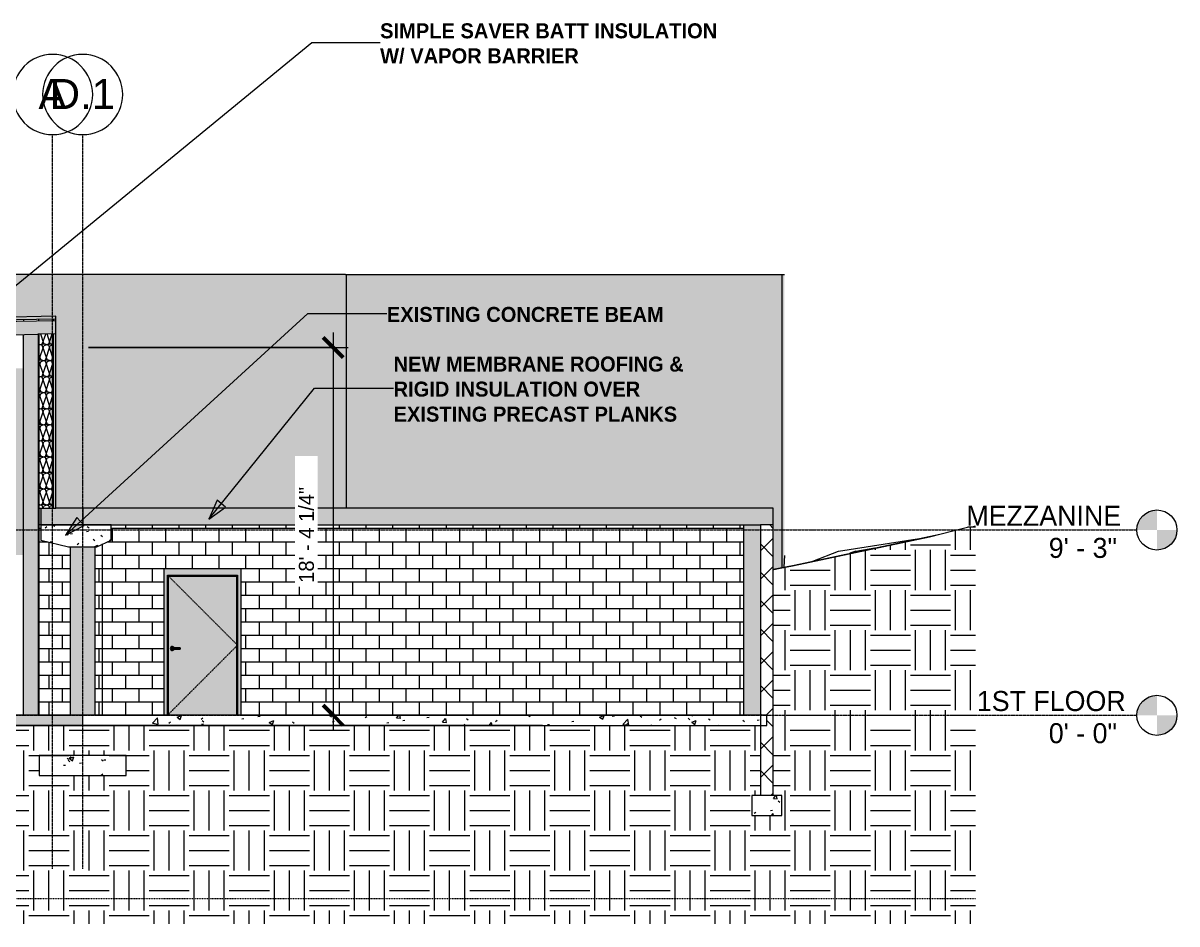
# Model space of a CAD drawing. Header units: inches. Extents: x -12067 to -7981, y -201 to 456.
# Drawn here: x -10836 to -10145, y -125 to 415 of the extents above; entities that cross this region are included whole.
import ezdxf

# ---------------------------------------------------------------- set-up
doc = ezdxf.new("R2010")
doc.units = ezdxf.units.IN
doc.header["$MEASUREMENT"] = 0
for name, pattern in [('Aligning Line 1_8_', [0.25, 0.125, -0.125]), ('Dash 1_16_', [0.125, 0.0625, -0.0625]), ('Grid Line 1_2_', [0.875, 0.5, -0.125, 0.125, -0.125])]:
    doc.linetypes.add(name, pattern=pattern)
for name, color, linetype, lineweight in [('A-ANNO-DIMS', 211, 'Continuous', 9), ('A-ANNO-DIMS-96', 211, 'Continuous', 9), ('A-DOOR', 31, 'Continuous', 13), ('A-DOOR-FRAM', 31, 'Continuous', 13), ('A-FLOR-LEVL', 51, 'Continuous', 9), ('A-ROOF', 132, 'Continuous', 13), ('A-ROOF-PATT', 132, 'Continuous', 9), ('A-WALL', 113, 'Continuous', 13), ('A-WALL-PATT', 111, 'Continuous', 13), ('C-BLDG-PADS', 91, 'Continuous', 13), ('C-TOPO', 7, 'Continuous', 9), ('G-ANNO-SYMB', 111, 'Aligning Line 1_8_', 9), ('G-ANNO-TEXT', 231, 'Continuous', 9), ('S-BEAM', 12, 'Continuous', 13), ('S-COLS', 52, 'Continuous', 9), ('S-FNDN', 32, 'Continuous', 13), ('S-GRID', 1, 'Continuous', 9), ('S-GRID-IDEN', 1, 'Continuous', 9)]:
    doc.layers.add(name, color=color, linetype=linetype, lineweight=lineweight)
doc.styles.add('Arial', font='arial.ttf', dxfattribs={"height": 18})
doc.styles.add('Century Gothic', font='', dxfattribs={"height": 12})
doc.styles.add('Century Gothic_1', font='', dxfattribs={"height": 9})
doc.styles.add('Century Gothic_B', font='', dxfattribs={"height": 9})
doc.styles.get('Century Gothic').set_extended_font_data('Century Gothic')
doc.styles.get('Century Gothic_1').set_extended_font_data('Century Gothic')
doc.styles.get('Century Gothic_B').set_extended_font_data('Century Gothic', bold=True)
doc.dimstyles.new('OD__1_16__Tol__', dxfattribs={"dimscale": 12, "dimtxt": 9.397514, "dimasz": 1, "dimexe": 0.75, "dimexo": 0.5, "dimgap": 0.75, "dimtad": 1, "dimdec": 4, "dimrnd": 0.0625, "dimzin": 3, "dimdsep": 46, "dimlunit": 4, "dimtxsty": 'Century Gothic_1', "dimblk1": 'OBLIQUE', "dimblk2": 'OBLIQUE', "dimsah": 1, "dimcen": 0.09, "dimdle": 0.75, "dimazin": 0, "dimtfac": 1, "dimtdec": 4, "dimtix": 1, "dimtmove": 0, "dimatfit": 3, "dimfxl": 1, "dimtvp": 1, "dimtfill": 1, "dimfrac": 2, "dimtolj": 1, "dimtzin": 0, "dimarcsym": 2})
pattern_1 = [(50, (-11096.608, 126), (27.5427, -2.4099), [2.88, -31.68]), (355, (-11096.608, 126), (-5.3278, 28.8843), [2.304, -25.344]), (100.451, (-11094.313, 125.8), (22.2153, 26.4739), [2.448, -26.924]), (46.184, (-11096.608, 133.68), (40.9819, -6.3564), [4.32, -47.52]), (96.636, (-11093.193, 133.15), (35.8907, 37.4062), [3.671, -40.386]), (351.184, (-11096.61, 133.68), (35.891, 37.4062), [3.456, -38.016]), (21, (-11092.768, 131.76), (22.92104, -15.4607), [2.88, -31.68]), (326, (-11092.768, 131.76), (9.3435, 27.8457), [2.304, -25.344]), (71.451, (-11090.858, 130.472), (32.2648, 12.3844), [2.448, -26.924]), (37.5, (-11096.608, 126), (0.46686, 12.78271), [1.267, -23.77, 1.267, -24.461, -25.44]), (37.5, (-11096.608, 126), (0.46686, 12.78271), [-50.765, 1.267, -24.173]), (7.5, (-11096.608, 126), (10.1016, 15.1451), [1.267, -13.402, 1.267, -23.194, -9.696]), (7.5, (-11096.608, 126), (10.1016, 15.1451), [-39.13, 1.267, -8.429]), (327.5, (-11105.171, 126), (20.49916, -0.86578), [1.267, -8.333, 1.267, -28.685, -39.744]), (327.5, (-11105.171, 126), (20.49916, -0.86578), [-39.552, 1.267, -38.477]), (317.5, (-11109.011, 126), (22.3948, 3.8443), [1.267, -11.213, 1.267, -18.624, -28.224]), (317.5, (-11109.011, 126), (22.3948, 3.8443), [-32.371, 1.267, -26.957])]
pattern_2 = [(161.57, (-11096.128, 126.48), (-3.8399538, -1.54e-05), [0, -27.322, 3.034, 0]), (18.43, (-11097.088, 126.48), (-3.8399538, 1.54e-05), [0, -27.322, 3.034, 0]), (108.43, (-11096.128, 126.48), (1.919622, -9.6005246), [9.106, -21.25]), (71.57, (-11097.088, 126.48), (1.919622, 9.6005246), [9.106, -21.25])]
pattern_3 = [(0, (-11096.608, 126), (24, 24), [24, -24]), (0, (-11096.608, 135), (24, 24), [24, -24]), (0, (-11096.608, 144), (24, 24), [24, -24]), (90, (-11093.608, 147), (-24, 24), [24, -24]), (90, (-11084.608, 147), (-24, 24), [24, -24]), (90, (-11075.608, 147), (-24, 24), [24, -24])]
pattern_4 = [(0, (-11096.608, 126), (30.72, 7.68), [1.267, -21.773, 1.267, -21.773, -122.88]), (0, (-11096.608, 126), (30.72, 7.68), [-46.08, 1.267, -44.813, 1.267, -21.773, -53.76]), (0, (-11096.608, 126), (30.72, 7.68), [-115.2, 1.267, -14.093, 1.267, -37.133]), (120, (-11085.088, 129.84), (-22.01108, 22.7643), [1.267, -21.773, 1.267, -21.773, -122.88]), (120, (-11085.088, 129.84), (-22.01108, 22.7643), [-46.08, 1.267, -44.813, 1.267, -21.773, -53.76]), (120, (-11085.088, 129.84), (-22.01108, 22.7643), [-115.2, 1.267, -14.093, 1.267, -37.133]), (240, (-11081.248, 145.2), (-8.70892, -30.4443), [1.267, -21.773, 1.267, -21.773, -122.88]), (240, (-11081.248, 145.2), (-8.70892, -30.4443), [-46.08, 1.267, -44.813, 1.267, -21.773, -53.76]), (240, (-11081.248, 145.2), (-8.70892, -30.4443), [-115.2, 1.267, -14.093, 1.267, -37.133])]

# ---------------------------------------------------------------- blocks, each defined once
blk = doc.blocks.new('Conc Beam - Conc Beam-1196117-BUILDING SECTION - NORTH_SOUTH - LOOKING EAST')
at = {"layer": 'S-BEAM', "lineweight": 9}
h = blk.add_hatch(dxfattribs=at)
h.set_pattern_fill('FP_2', color=8, style=0, pattern_type=2)
h.set_pattern_definition(pattern_1)
h.paths.add_polyline_path([(-10794.84, 101), (-10791.9, 101), (-10783.4, 105), (-10783.4, 114), (-10825.4, 114), (-10825.4, 105), (-10808.9, 101), (-10800.4, 101)], flags=0)
for p, q in [((-10783.4, 114), (-10825.4, 114)), ((-10825.4, 114), (-10825.4, 105)), ((-10783.4, 105), (-10783.4, 114)), ((-10825.4, 105), (-10808.9, 101)), ((-10791.9, 101), (-10783.4, 105)), ((-10808.9, 101), (-10791.9, 101))]:
    blk.add_line(p, q, dxfattribs=at)
blk = doc.blocks.new('Walls 1 - Walls 1-1277454-BUILDING SECTION - NORTH_SOUTH - LOOKING EAST')
at = {"layer": 'A-ROOF', "lineweight": 9}
for points in [[(-11927.3, -33.12), (-11915.82, -32.99), (-11915.82, 264), (-11927.3, 264), (-11927.3, -31.24)], [(-10642.37, 124), (-10642.37, 264), (-10642.99, 264), (-10642.99, 124)], [(-10386.77, 87.32), (-10386.43, 87.38), (-10381.41, 88.45), (-10381.41, 264), (-10642.37, 264), (-10642.37, 124), (-10386.77, 124), (-10386.77, 89.58)], [(-10381.41, 88.45), (-10380.37, 88.67), (-10380.08, 95.68), (-10380.08, 264), (-10381.41, 264), (-10381.41, 89.58)], [(-11323.4, 0), (-11264.9, 0), (-11264.9, 84), (-11324.4, 84), (-11324.4, 83), (-11323.4, 83), (-11323.4, 80)]]:
    blk.add_hatch(color=254, dxfattribs=at).paths.add_polyline_path(points, flags=0)
h = blk.add_hatch(color=254, dxfattribs=at)
h.paths.add_polyline_path([(-11810.77, -31.78), (-11790.15, -31.51), (-11790.15, -6), (-11810.77, -6.01), (-11810.77, -31.51)], flags=0)
h.paths.add_polyline_path([(-11875.38, 0), (-11842.92, 0), (-11842.92, 102), (-11840.92, 102), (-11840.92, 98), (-11840.67, 98), (-11840.64, 139.44), (-11840.57, 139.62), (-11840.45, 139.78), (-11840.29, 139.9), (-11840.11, 139.97), (-11839.72, 140), (-11790.15, 140), (-11790.15, 264), (-11915.82, 264), (-11915.82, 0)], flags=0)
h.paths.add_polyline_path([(-11810.47, 98), (-11790.15, 98), (-11790.15, 103), (-11822.65, 103), (-11822.65, 98)], flags=0)
h.paths.add_polyline_path([(-11837.67, 98), (-11837.67, 103), (-11839.17, 103), (-11839.17, 98)], flags=0)
h.paths.add_polyline_path([(-11836.17, 98), (-11823.65, 98), (-11823.65, 103), (-11836.17, 103), (-11836.17, 100.6)], flags=0)
h.paths.add_polyline_path([(-11822.65, 104), (-11790.15, 104), (-11790.15, 108), (-11822.65, 108), (-11822.65, 107.65)], flags=0)
h.paths.add_polyline_path([(-11839.17, 104), (-11837.67, 104), (-11837.67, 108), (-11839.17, 108), (-11839.17, 104.13)], flags=0)
h.paths.add_polyline_path([(-11836.17, 104), (-11823.65, 104), (-11823.65, 108), (-11836.17, 108), (-11836.17, 107.65)], flags=0)
h.paths.add_polyline_path([(-11822.65, 109), (-11790.15, 109), (-11790.15, 113), (-11822.65, 113), (-11822.65, 111.18)], flags=0)
h.paths.add_polyline_path([(-11839.17, 109), (-11837.67, 109), (-11837.67, 113), (-11839.17, 113), (-11839.17, 111.18)], flags=0)
h.paths.add_polyline_path([(-11829.94, 109), (-11823.65, 109), (-11823.65, 113), (-11836.17, 113), (-11836.17, 109)], flags=0)
h.paths.add_polyline_path([(-11822.65, 114), (-11790.15, 114), (-11790.15, 118), (-11822.65, 118), (-11822.65, 114.7)], flags=0)
h.paths.add_polyline_path([(-11837.67, 114), (-11837.67, 118), (-11839.17, 118), (-11839.17, 114)], flags=0)
h.paths.add_polyline_path([(-11823.65, 114), (-11823.65, 118), (-11836.17, 118), (-11836.17, 114), (-11829.94, 114)], flags=0)
h.paths.add_polyline_path([(-11822.65, 119), (-11790.15, 119), (-11790.15, 123), (-11822.65, 123), (-11822.65, 121.75)], flags=0)
h.paths.add_polyline_path([(-11839.17, 119), (-11837.67, 119), (-11837.67, 123), (-11839.17, 123), (-11839.17, 121.75)], flags=0)
h.paths.add_polyline_path([(-11836.17, 119), (-11823.65, 119), (-11823.65, 123), (-11836.17, 123), (-11836.17, 121.75)], flags=0)
h.paths.add_polyline_path([(-11790.15, 124), (-11790.15, 128), (-11822.65, 128), (-11822.65, 124), (-11791, 124)], flags=0)
h.paths.add_polyline_path([(-11836.17, 124), (-11823.65, 124), (-11823.65, 128), (-11836.17, 128), (-11836.17, 125.27)], flags=0)
h.paths.add_polyline_path([(-11837.67, 124), (-11837.67, 128), (-11839.17, 128), (-11839.17, 124), (-11838.89, 124)], flags=0)
h.paths.add_polyline_path([(-11822.65, 129), (-11790.15, 129), (-11790.15, 132.5), (-11822.65, 132.5), (-11822.65, 132.32)], flags=0)
h.paths.add_polyline_path([(-11838.23, 129), (-11837.67, 129), (-11837.7, 133), (-11839.17, 133), (-11839.17, 129)], flags=0)
h.paths.add_polyline_path([(-11836.17, 129), (-11823.65, 129), (-11823.65, 132.5), (-11836.17, 132.5), (-11836.17, 132.32)], flags=0)
h.paths.add_polyline_path([(-11839.17, 134), (-11823.65, 134), (-11823.65, 138.5), (-11839.17, 138.5), (-11839.17, 135.85)], flags=0)
h.paths.add_polyline_path([(-11791, 134), (-11790.15, 134), (-11790.15, 138.5), (-11822.65, 138.5), (-11822.65, 134), (-11794.24, 134)], flags=0)
at = {"layer": 'A-ROOF', "color": 8, "lineweight": 9}
for p, q in [((-11927.3, 264), (-11915.82, 264)), ((-11915.82, 264), (-11774.15, 264)), ((-11915.82, 264), (-11915.82, -32.99)), ((-11774.15, 219.06), (-11774.15, 264)), ((-10643.01, 264), (-10642.37, 264)), ((-10642.37, 264), (-10381.41, 264)), ((-10642.37, 124), (-10642.37, 264)), ((-10381.41, 264), (-10380.08, 264)), ((-10381.41, 88.45), (-10381.41, 264)), ((-11774.15, -31.36), (-11774.15, -24))]:
    blk.add_line(p, q, dxfattribs=at)
blk = doc.blocks.new('Door-Passage-Single-Flush - 42_ x 84_-1396077-BUILDING SECTION - NORTH_SOUTH - LOOKING EAST')
at = {"layer": 'A-DOOR', "lineweight": 9}
h = blk.add_hatch(color=33, dxfattribs=at)
h.paths.add_polyline_path([(-10749.02, 0), (-10708.27, 0), (-10708.27, 83.38), (-10749.02, 83.38), (-10749.02, 2.58)], flags=0)
h.paths.add_polyline_path([(-10746.79, 38.82), (-10747.1, 38.86), (-10747.38, 38.98), (-10747.63, 39.16), (-10747.81, 39.41), (-10747.93, 39.69), (-10747.97, 40), (-10747.93, 40.31), (-10747.73, 40.69), (-10747.63, 40.84), (-10747.38, 41.02), (-10747.1, 41.14), (-10746.79, 41.18), (-10746.48, 41.14), (-10746.2, 41.02), (-10745.96, 40.84), (-10745.77, 40.59), (-10745.65, 40.39), (-10741.97, 40.38), (-10741.97, 39.61), (-10745.69, 39.61), (-10745.77, 39.41), (-10746, 39.13), (-10746.2, 38.98), (-10746.48, 38.86)], flags=0)
h = blk.add_hatch(color=10, dxfattribs=at)
h.paths.add_polyline_path([(-10746.1, 39.61), (-10746.14, 39.66), (-10746.11, 39.62)], flags=0)
h.paths.add_polyline_path([(-10746.79, 38.82), (-10746.48, 38.86), (-10746.2, 38.98), (-10745.96, 39.16), (-10745.77, 39.41), (-10745.72, 39.61), (-10746.17, 39.62), (-10746.44, 39.62), (-10746.79, 39.64), (-10746.99, 39.74), (-10747.03, 39.8), (-10747.03, 40.2), (-10746.86, 40.35), (-10746.68, 40.39), (-10746.35, 40.35), (-10745.91, 40.39), (-10745.69, 40.39), (-10745.85, 40.69), (-10746, 40.87), (-10746.2, 41.02), (-10746.48, 41.14), (-10746.79, 41.18), (-10747.1, 41.14), (-10747.38, 41.02), (-10747.63, 40.84), (-10747.81, 40.59), (-10747.93, 40.31), (-10747.97, 40), (-10747.93, 39.69), (-10747.81, 39.41), (-10747.63, 39.16), (-10747.38, 38.98), (-10747.1, 38.86)], flags=0)
h.paths.add_polyline_path([(-10746.1, 39.8), (-10746.14, 40.07), (-10746.16, 40), (-10746.13, 39.9)], flags=0)
h = blk.add_hatch(color=10, dxfattribs=at)
h.paths.add_polyline_path([(-10746.47, 40), (-10746.1, 39.66), (-10746.13, 39.9), (-10746.16, 40), (-10746.38, 40)], flags=0)
h.paths.add_polyline_path([(-10746.1, 39.61), (-10746.48, 40), (-10747.05, 40), (-10746.99, 39.74), (-10746.86, 39.65), (-10746.68, 39.61), (-10746.35, 39.65), (-10746.17, 39.62)], flags=0)
h = blk.add_hatch(color=10, dxfattribs=at)
h.paths.add_polyline_path([(-10746.48, 40), (-10746.46, 40.01), (-10746.17, 40.38), (-10746.44, 40.38), (-10746.79, 40.36), (-10746.99, 40.26), (-10747.04, 40.12), (-10747.02, 40), (-10746.48, 40)], flags=0)
h.paths.add_polyline_path([(-10746.16, 40), (-10746.1, 40.34), (-10746.14, 40.34), (-10746.47, 40), (-10746.23, 40)], flags=0)
for points in [[(-10746.1, 40), (-10741.97, 40), (-10741.97, 40.39), (-10746.1, 40.38), (-10746.1, 40.06)], [(-10745.72, 39.61), (-10741.97, 39.62), (-10741.97, 40), (-10746.1, 40), (-10746.09, 39.61), (-10745.77, 39.61)]]:
    blk.add_hatch(color=10, dxfattribs=at).paths.add_polyline_path(points, flags=0)
at = {"layer": 'A-DOOR-FRAM', "lineweight": 9}
for points in [[(-10749.65, 0), (-10749.65, 84), (-10707.65, 84), (-10707.65, 0), (-10705.65, 0), (-10705.65, 88), (-10751.65, 88), (-10751.65, 0)], [(-10749.65, 0), (-10749.02, 0), (-10749.02, 83.38), (-10708.27, 83.38), (-10708.27, 0), (-10707.65, 0), (-10707.65, 84), (-10749.65, 84), (-10749.65, 1.97)]]:
    blk.add_hatch(color=254, dxfattribs=at).paths.add_polyline_path(points, flags=0)
at = {"layer": 'A-DOOR', "color": 8, "linetype": 'Dash 1_16_', "lineweight": 9}
for p, q in [((-10749.65, 84), (-10707.65, 42)), ((-10707.65, 42), (-10749.65, 0))]:
    blk.add_line(p, q, dxfattribs=at)
at = {"layer": 'A-DOOR', "color": 8, "lineweight": 9}
for p, q in [((-10741.97, 40.39), (-10746.1, 40.39)), ((-10746.1, 39.61), (-10741.97, 39.61)), ((-10741.97, 40.39), (-10741.97, 40)), ((-10741.97, 40), (-10741.97, 39.61))]:
    blk.add_line(p, q, dxfattribs=at)
at = {"layer": 'A-DOOR', "color": 8, "lineweight": 9, "flags": 128}
for points in [[(-10746.1, 40.39), (-10746.13, 40.39), (-10746.15, 40.39), (-10746.17, 40.39), (-10746.2, 40.39), (-10746.22, 40.39), (-10746.24, 40.39), (-10746.26, 40.39), (-10746.29, 40.39), (-10746.31, 40.39), (-10746.33, 40.39), (-10746.35, 40.39), (-10746.37, 40.39), (-10746.4, 40.39), (-10746.42, 40.39), (-10746.44, 40.39), (-10746.45, 40.39), (-10746.47, 40.39), (-10746.49, 40.39), (-10746.51, 40.39), (-10746.53, 40.39), (-10746.54, 40.39), (-10746.56, 40.39), (-10746.57, 40.39), (-10746.59, 40.39), (-10746.6, 40.39), (-10746.61, 40.39), (-10746.62, 40.39), (-10746.63, 40.39), (-10746.64, 40.39), (-10746.65, 40.39), (-10746.66, 40.39), (-10746.67, 40.39), (-10746.67, 40.39), (-10746.68, 40.39), (-10746.68, 40.39), (-10746.69, 40.39), (-10746.69, 40.39), (-10746.69, 40.39), (-10746.69, 40.39)], [(-10746.69, 39.61), (-10746.69, 39.61), (-10746.69, 39.61), (-10746.69, 39.61), (-10746.68, 39.61), (-10746.68, 39.61), (-10746.68, 39.61), (-10746.67, 39.61), (-10746.66, 39.61), (-10746.65, 39.61), (-10746.65, 39.61), (-10746.64, 39.61), (-10746.63, 39.61), (-10746.61, 39.61), (-10746.6, 39.61), (-10746.59, 39.61), (-10746.58, 39.61), (-10746.56, 39.61), (-10746.55, 39.61), (-10746.53, 39.61), (-10746.51, 39.61), (-10746.5, 39.61), (-10746.48, 39.61), (-10746.46, 39.61), (-10746.44, 39.61), (-10746.42, 39.61), (-10746.4, 39.61), (-10746.38, 39.61), (-10746.36, 39.61), (-10746.34, 39.61), (-10746.32, 39.61), (-10746.29, 39.61), (-10746.27, 39.61), (-10746.25, 39.61), (-10746.23, 39.61), (-10746.2, 39.61), (-10746.18, 39.61), (-10746.16, 39.61), (-10746.13, 39.61), (-10746.11, 39.61), (-10746.1, 39.61)]]:
    blk.add_lwpolyline(points, dxfattribs=at)
at = {"layer": 'A-DOOR', "color": 8, "lineweight": 9}
for centre, radius, start, end in [((-10746.79, 40), 1.18, 19.63434, 180), ((-10746.79, 40), 1.18, 180, 340.43675), ((-10746.69, 40), 0.394, 150, 180), ((-10746.69, 40), 0.394, 180, 210), ((-10746.69, 40), 0.394, 90, 105), ((-10746.69, 40), 0.394, 255, 270)]:
    blk.add_arc(centre, radius, start, end, dxfattribs=at)
at = {"layer": 'A-DOOR-FRAM', "color": 8, "lineweight": 9}
for p, q in [((-10749.65, 84), (-10707.65, 84)), ((-10749.65, 0), (-10749.65, 84)), ((-10749.02, 83.38), (-10708.27, 83.38)), ((-10749.02, 0), (-10749.02, 83.38)), ((-10708.27, 83.38), (-10708.27, 0)), ((-10707.65, 84), (-10707.65, 0))]:
    blk.add_line(p, q, dxfattribs=at)
blk = doc.blocks.new('Level - Level Head - Circle-50818-BUILDING SECTION - NORTH_SOUTH - LOOKING EAST')
at = {"layer": 'A-FLOR-LEVL'}
h = blk.add_hatch(color=256, dxfattribs=at)
edge = h.paths.add_edge_path(flags=0)
edge.add_line((-10156.98, 0), (-10168.98, 0))
edge.add_arc((-10156.98, 0), 12, 90, 180, ccw=False)
edge.add_line((-10156.98, 12), (-10156.98, 0))
h = blk.add_hatch(color=256, dxfattribs=at)
edge = h.paths.add_edge_path(flags=0)
edge.add_line((-10156.98, -12), (-10156.98, 0))
edge.add_line((-10156.98, 0), (-10144.98, 0))
edge.add_arc((-10156.98, 0), 12, 270, 360, ccw=False)
blk.add_circle((-10156.98, 0), 12, dxfattribs=at)
blk = doc.blocks.new('Grid - Grid Head - Circle-50561-BUILDING SECTION - NORTH_SOUTH - LOOKING EAST')
at = {"layer": 'S-GRID-IDEN'}
for start, end in [(360, 180), (180, 360)]:
    blk.add_arc((-10800.4, 371.84), 24, start, end, dxfattribs=at)
blk = doc.blocks.new('DIMBLOCK1-BUILDING SECTION - NORTH_SOUTH - LOOKING EAST')
at = {"layer": 'A-ANNO-DIMS-96'}
for p, q in [((-10650.37, 229.22), (-10650.37, -9)), ((-10796.85, 220.22), (-10641.37, 220.22)), ((-10650.37, 220.22), (-10796.85, 220.22)), ((-10647.89, 0), (-10659.37, 0)), ((-10650.37, 0), (-10647.89, 0))]:
    blk.add_line(p, q, dxfattribs=at)
at = {"layer": 'A-ANNO-DIMS-96', "lineweight": 50}
for p, q in [((-10650.37, 220.22), (-10656.37, 226.22)), ((-10650.37, 220.22), (-10644.37, 214.22)), ((-10650.37, 0), (-10656.37, 6)), ((-10650.37, 0), (-10644.37, -6))]:
    blk.add_line(p, q, dxfattribs=at)
at = {"layer": 'A-ANNO-DIMS-96', "color": 0, "insert": (-10670.91, 79.38), "char_height": 9, "width": 73.7481, "attachment_point": 1, "rotation": 90, "line_spacing_factor": 0.984502, "style": 'Century Gothic_1', "bg_fill": 3, "box_fill_scale": 1.25, "bg_fill_color": 256, "bg_fill_true_color": 13158600, "bg_fill_transparency": 0}
blk.add_mtext('18\' - 4 1/4"', dxfattribs=at)
blk = doc.blocks.new('_Oblique')
at = {"color": 0, "linetype": 'ByBlock', "lineweight": -2}
blk.add_line((-0.5, -0.5), (0.5, 0.5), dxfattribs=at)

msp = doc.modelspace()

# ---------------------------------------------------------------- hatches: boundary and pattern name
at = {"layer": 'A-ROOF', "lineweight": 9}
for color, points in [(254, [(-11775.38562, 217.53872), (-10816.39539, 237.51768), (-10816.39539, 239.01801), (-11775.38562, 219.03905)]), (8, [(-10818.39539, 114), (-10800.39539, 114), (-10800.39539, 124), (-10825.39539, 124), (-10825.39539, 114)]), (161, [(-10800.39539, 114), (-10386.77039, 114), (-10386.77039, 124), (-10800.39539, 124)])]:
    msp.add_hatch(color=color, dxfattribs=at).paths.add_polyline_path(points, flags=0)
at = {"layer": 'A-ROOF-PATT'}
h = msp.add_hatch(dxfattribs=at)
h.set_pattern_fill('FP_5', color=8, style=0, pattern_type=2)
h.set_pattern_definition([(0, (-11096.608, 126), (0, 9), []), (90, (-11096.608, 126), (-9, 6e-16), [])])
h.paths.add_polyline_path([(-11775.38562, 216.5385), (-10816.39539, 236.51747), (-10816.39539, 237.51768), (-11775.38562, 217.53872)], flags=0)
h = msp.add_hatch(dxfattribs=at)
h.set_pattern_fill('FP_6', color=8, style=0, pattern_type=2)
h.set_pattern_definition(pattern_2)
h.paths.add_polyline_path([(-11775.38562, 208.53677), (-10816.39539, 228.51573), (-10816.39539, 236.51747), (-11775.38562, 216.5385), (-11775.38562, 208.56802)], flags=0)
at = {"layer": 'A-WALL', "lineweight": 9}
msp.add_hatch(color=254, dxfattribs=at).paths.add_polyline_path([(-10816.39539, 124), (-10816.39539, 228.51573), (-10817.89539, 228.48448), (-10817.89539, 124)], flags=0)
at = {"layer": 'A-WALL'}
for color, points in [(8, [(-10825.39539, 114), (-10825.39539, 124), (-10826.39539, 124), (-10826.39539, 114)]), (254, [(-10394.39539, 0), (-10394.39539, 114), (-10404.39539, 114), (-10404.39539, 0)])]:
    msp.add_hatch(color=color, dxfattribs=at).paths.add_polyline_path(points, flags=0)
at = {"layer": 'A-WALL-PATT', "lineweight": 9}
h = msp.add_hatch(dxfattribs=at)
h.set_pattern_fill('FP_9', color=9, style=0, pattern_type=2)
h.set_pattern_definition([(0, (-11790.145, 0), (0, 8), []), (90, (-11790.145, 0), (-8, 8), [8, -8])])
h.paths.add_polyline_path([(-11790.14539, -31.54688), (-11773.39539, -31.35491), (-11773.39539, -24), (-11775.38562, -24), (-11775.38562, -6), (-11790.14539, -6), (-11790.14539, -31.51245)], flags=0)
h.paths.add_polyline_path([(-11620.78175, 0), (-11420.89539, 0), (-11420.89539, 111), (-11376.70054, 111), (-11376.70054, 150.875), (-11375.88804, 150.875), (-11375.88804, 151.875), (-11353.01304, 151.875), (-11353.01304, 150.875), (-11352.20054, 150.875), (-11352.20054, 145.25), (-11351.20054, 145.21593), (-11351.20054, 143.25), (-11352.20054, 143.25), (-11352.20054, 141.75), (-11351.20054, 141.71651), (-11351.20054, 141.25), (-11352.20054, 141.25), (-11352.20054, 130.25), (-11351.20054, 130.21593), (-11351.20054, 128.25), (-11352.20054, 128.25), (-11352.20054, 111), (-11304.70054, 111), (-11304.70054, 150.875), (-11303.88804, 150.875), (-11303.88804, 151.875), (-11281.01304, 151.875), (-11281.01304, 150.875), (-11280.20054, 150.875), (-11280.20054, 145.25), (-11279.20054, 145.21593), (-11279.20054, 143.25), (-11280.20054, 143.25), (-11280.20054, 141.75), (-11279.20054, 141.71651), (-11279.20054, 141.25), (-11280.20054, 141.25), (-11280.20054, 130.25), (-11279.20054, 130.21593), (-11279.20054, 128.25), (-11280.20054, 128.25), (-11280.20054, 111), (-11259.64539, 111), (-11259.64539, 114.66399), (-11257.64539, 114.66399), (-11257.64539, 149.45455), (-11255.64539, 149.45455), (-11255.64539, 112.45455), (-11223.64539, 112.45455), (-11223.64539, 149.45455), (-11221.64539, 149.45455), (-11221.64539, 114.66399), (-11219.64539, 114.66399), (-11219.64539, 111), (-11150.14539, 111), (-11150.14539, 194), (-11149.14539, 194), (-11149.14539, 208.85607), (-11170.27773, 208.94473), (-11170.30836, 209.03992), (-11411.27634, 204.01975), (-11411.30374, 203.95912), (-11755.62104, 188.72539), (-11755.91492, 202.83171), (-11755.91492, 0), (-11719.60112, 0)], flags=0)
h.paths.add_polyline_path([(-10992.64412, 0), (-10979.89539, 0), (-10979.89539, 96), (-10836.37586, 96), (-10836.37586, 207.88337), (-10994.77818, 208.37599), (-10994.77818, 0)], flags=0)
h.paths.add_polyline_path([(-11778.91874, 0), (-11775.38562, 0), (-11775.38562, 39.6063), (-11776.61674, 39.63736), (-11776.76643, 39.7422), (-11776.81319, 39.80315), (-11776.81319, 40.19685), (-11776.64401, 40.35134), (-11776.46911, 40.37692), (-11776.25719, 40.38772), (-11775.38562, 40.3937), (-11775.38562, 90), (-11778.91874, 90), (-11778.91874, 1.92884)], flags=0)
h.paths.add_polyline_path([(-11776.46233, 39.68108), (-11776.48188, 39.72161), (-11776.46335, 39.68286)], flags=0)
h.paths.add_polyline_path([(-11775.88169, 39.80315), (-11775.91271, 40.0994), (-11775.94267, 39.99474), (-11775.91191, 39.8981)], flags=0)
h.paths.add_polyline_path([(-11278.23437, 84), (-11264.89539, 84), (-11264.89539, 96), (-11260.27039, 96), (-11260.27039, 98.25), (-11324.39539, 98.25), (-11324.39539, 84), (-11304.19712, 84)], flags=0)
h.paths.add_polyline_path([(-11213.3275, 96), (-11047.27818, 96), (-11047.27818, 98.25), (-11219.64539, 98.25), (-11219.64539, 96)], flags=0)
h.paths.add_polyline_path([(-11784.16874, 98), (-11782.66874, 98), (-11782.66874, 103), (-11784.16874, 103), (-11784.16874, 98.84227)], flags=0)
h.paths.add_polyline_path([(-11785.66874, 98), (-11785.66874, 103), (-11790.14539, 103), (-11790.14539, 98)], flags=0)
h.paths.add_polyline_path([(-11781.16874, 98), (-11780.91874, 98), (-11780.91874, 102), (-11775.64539, 102), (-11775.64539, 103), (-11781.16874, 103), (-11781.16874, 100.60434)], flags=0)
h.paths.add_polyline_path([(-11780.91874, 104), (-11775.64539, 104), (-11775.64539, 108), (-11781.16874, 108), (-11781.16874, 104)], flags=0)
h.paths.add_polyline_path([(-11782.88533, 104), (-11782.66874, 104), (-11782.66874, 108), (-11784.16874, 108), (-11784.16874, 104)], flags=0)
h.paths.add_polyline_path([(-11785.66874, 104), (-11785.66874, 108), (-11790.14539, 108), (-11790.14539, 104), (-11789.51958, 104)], flags=0)
h.paths.add_polyline_path([(-11784.16874, 109), (-11782.66874, 109), (-11782.66874, 113), (-11784.16874, 113), (-11784.16874, 109.41465)], flags=0)
h.paths.add_polyline_path([(-11781.16874, 109), (-11775.64539, 109), (-11775.64539, 113), (-11781.16874, 113), (-11781.16874, 111.17671)], flags=0)
h.paths.add_polyline_path([(-11788.86131, 109), (-11785.66874, 109), (-11785.66874, 113), (-11790.14539, 113), (-11790.14539, 109)], flags=0)
h.paths.add_polyline_path([(-11781.16874, 114), (-11775.64539, 114), (-11775.64539, 118), (-11781.16874, 118), (-11781.16874, 114.70084)], flags=0)
h.paths.add_polyline_path([(-11784.16874, 114), (-11782.66874, 114), (-11782.66874, 118), (-11784.16874, 118), (-11784.16874, 114.70084)], flags=0)
h.paths.add_polyline_path([(-11785.66874, 114), (-11785.66874, 118), (-11790.14539, 118), (-11790.14539, 114), (-11788.20305, 114)], flags=0)
h.paths.add_polyline_path([(-11778.3415, 119), (-11775.64539, 119), (-11775.64539, 123), (-11781.16874, 123), (-11781.16874, 119)], flags=0)
h.paths.add_polyline_path([(-11782.66874, 119), (-11782.66874, 123), (-11784.16874, 123), (-11784.16874, 119)], flags=0)
h.paths.add_polyline_path([(-11785.66874, 119), (-11785.66874, 123), (-11790.14539, 123), (-11790.14539, 119), (-11787.54479, 119)], flags=0)
h.paths.add_polyline_path([(-11789.55507, 124), (-11785.66874, 124), (-11785.66874, 128), (-11790.14539, 128), (-11790.14539, 124)], flags=0)
h.paths.add_polyline_path([(-11784.16874, 124), (-11782.66874, 124), (-11782.66874, 128), (-11784.16874, 128), (-11784.16874, 125.27321)], flags=0)
h.paths.add_polyline_path([(-11775.64539, 124), (-11775.64539, 128), (-11781.16874, 128), (-11781.16874, 124), (-11778.01731, 124)], flags=0)
h.paths.add_polyline_path([(-10816.39539, 124), (-10642.9944, 124), (-10643.00784, 264), (-11070.14539, 264), (-11070.14539, 242.58785), (-11069.14539, 242.56869), (-11069.14539, 241.46285), (-11070.14539, 241.46285), (-11070.14539, 240.03459), (-11069.14539, 240.01586), (-11069.14539, 239.67237), (-11070.14539, 239.67237), (-11070.14539, 237.63489), (-11068.14539, 237.63489), (-11068.14539, 233.77322), (-10816.39539, 239.01801), (-10816.39539, 128.79734)], flags=0)
h.paths.add_polyline_path([(-11787.484, 129), (-11785.66874, 129), (-11785.66874, 132.5), (-11790.14539, 132.5), (-11790.14539, 129), (-11789.11715, 129)], flags=0)
h.paths.add_polyline_path([(-11779.75694, 129), (-11775.64539, 129), (-11775.64539, 133), (-11777.44409, 133), (-11777.49587, 132.875), (-11777.61506, 132.71967), (-11777.77039, 132.60048), (-11778.01731, 132.51686), (-11778.3395, 132.5), (-11781.16874, 132.5), (-11781.16874, 129)], flags=0)
h.paths.add_polyline_path([(-11782.66874, 129), (-11782.66874, 132.5), (-11784.16874, 132.5), (-11784.16874, 129)], flags=0)
h.paths.add_polyline_path([(-11778.89539, 134), (-11775.64539, 134), (-11775.64539, 138.5), (-11781.16874, 138.46346), (-11781.16874, 134), (-11779.20342, 134)], flags=0)
h.paths.add_polyline_path([(-11782.66874, 134), (-11782.66874, 138.5), (-11790.14539, 138.5), (-11790.14539, 134), (-11783.61474, 134)], flags=0)
h.paths.add_polyline_path([(-11781.91874, 140), (-11775.38562, 140.03163), (-11775.38562, 168.33689), (-11779.52551, 168.33689), (-11779.48038, 168.28677), (-11779.60908, 168.17088), (-11779.31965, 167.84943), (-11779.68122, 167.52387), (-11780.50471, 168.43845), (-11788.13562, 168.43845), (-11788.09306, 176.84679), (-11788.09864, 176.87237), (-11788.42763, 177.23774), (-11788.06606, 177.5633), (-11787.77662, 177.24185), (-11787.65025, 177.36032), (-11787.7417, 177.46189), (-11775.38562, 177.46189), (-11775.38562, 219.03905), (-11421.46182, 226.41246), (-11421.46182, 230.95696), (-11419.46182, 230.95696), (-11419.46182, 260.36696), (-11416.47447, 260.36696), (-11416.47447, 260.72696), (-11380.66791, 260.72696), (-11380.66791, 260.36696), (-11377.68057, 260.36696), (-11377.68057, 235.90993), (-11376.68057, 235.89076), (-11376.68057, 234.78493), (-11377.68057, 234.78493), (-11377.68057, 233.35667), (-11376.68057, 233.33794), (-11376.68057, 232.99445), (-11377.68057, 232.99445), (-11377.68057, 230.95696), (-11375.68057, 230.95696), (-11375.68057, 227.36623), (-11267.68057, 229.61623), (-11267.68057, 233.92065), (-11265.68057, 233.92065), (-11265.68057, 263.33065), (-11262.69322, 263.33065), (-11262.69322, 263.69065), (-11226.88666, 263.69065), (-11226.88666, 263.33065), (-11223.89932, 263.33065), (-11223.89932, 238.87362), (-11222.89932, 238.85446), (-11222.89932, 237.74862), (-11223.89932, 237.74862), (-11223.89932, 236.32036), (-11222.89932, 236.30163), (-11222.89932, 235.95814), (-11223.89932, 235.95814), (-11223.89932, 233.92065), (-11221.89932, 233.92065), (-11221.89932, 230.57001), (-11103.10532, 233.04489), (-11113.92664, 233.04489), (-11113.92664, 237.63489), (-11111.92664, 237.63489), (-11111.92664, 264), (-11790.14539, 264), (-11790.14539, 140), (-11782.56826, 140.00336), (-11782.44907, 140.07747), (-11782.29374, 140.10216), (-11782.06879, 140.05854)], flags=0)
h.paths.add_polyline_path([(-11756.04217, 208.84906), (-11756.04028, 208.84906), (-11756.04217, 208.93976), (-11758.54525, 208.84906), (-11756.47352, 208.84906)], flags=0)
h.paths.add_polyline_path([(-11756.02004, 208.94021), (-11411.52713, 216.05776), (-11411.52837, 216.11713), (-11755.2999, 208.95522)], flags=0)
h.paths.add_polyline_path([(-10836.37586, 221.98877), (-10836.37586, 228.09947), (-10836.50311, 228.09682), (-10836.48098, 227.03455)], flags=0)
h = msp.add_hatch(dxfattribs=at)
h.set_pattern_fill('FP_11', color=8, style=0, pattern_type=2)
h.set_pattern_definition(pattern_4)
h.paths.add_polyline_path([(-10826.39539, 124), (-10826.39539, 228.3074), (-10826.89539, 228.28697), (-10826.89539, 124)], flags=0)
h = msp.add_hatch(dxfattribs=at)
h.set_pattern_fill('FP_6', color=8, style=0, pattern_type=2)
h.set_pattern_definition(pattern_2)
h.paths.add_polyline_path([(-10826.39539, 124), (-10818.39539, 124), (-10818.39539, 228.47406), (-10826.39539, 228.30212), (-10826.39539, 128.79734)], flags=0)
h = msp.add_hatch(dxfattribs=at)
h.set_pattern_fill('FP_11', color=8, style=0, pattern_type=2)
h.set_pattern_definition(pattern_4)
h.paths.add_polyline_path([(-10817.89539, 124), (-10817.89539, 228.48448), (-10818.39539, 228.47406), (-10818.39539, 124)], flags=0)
h = msp.add_hatch(dxfattribs=at)
h.set_pattern_fill('FP_12', color=9, style=0, pattern_type=2)
h.set_pattern_definition([(0, (-10788.458, 0), (0, 8), []), (90, (-10788.458, 0), (-8, 8), [8, -8])])
h.paths.add_polyline_path([(-10826.39539, 0), (-10807.84071, 0), (-10807.84071, 101), (-10808.89539, 101), (-10825.39539, 105), (-10825.39539, 114), (-10826.39539, 114), (-10826.39539, 1.84765)], flags=0)
h.paths.add_polyline_path([(-10788.45789, 86.08462), (-10788.45789, 102.61765), (-10791.89539, 101), (-10792.85537, 101), (-10792.95007, 100.60434), (-10792.95007, 96.58941)], flags=0)
h = msp.add_hatch(dxfattribs=at)
h.set_pattern_fill('FP_1', color=9, style=0, pattern_type=2)
h.set_pattern_definition([(0, (-10390.583, 0), (0, 8), []), (90, (-10390.583, 0), (-8, 8), [8, -8])])
h.paths.add_polyline_path([(-10792.95007, 0), (-10751.64539, 0), (-10751.64539, 88), (-10705.64539, 88), (-10705.64539, 0), (-10404.39539, 0), (-10404.39539, 114), (-10783.39539, 114), (-10783.39539, 105), (-10788.45789, 102.61765), (-10788.45789, 86.08462), (-10792.95007, 96.58941), (-10792.95007, 16.02534)], flags=0)
h.paths.add_polyline_path([(-10792.95007, 100.72003), (-10792.85537, 101), (-10792.95007, 101)], flags=0)
h = msp.add_hatch(dxfattribs=at)
h.set_pattern_fill('FP_8', color=8, style=0, pattern_type=2)
h.set_pattern_definition([(45, (-11096.608, 126), (-8.48528, 8.48528), []), (135, (-11096.608, 126), (-8.48528, -8.48528), [])])
h.paths.add_polyline_path([(-10390.58289, -48), (-10386.77039, -48), (-10386.77039, 114), (-10394.39539, 114), (-10394.39539, 0), (-10390.58289, 0), (-10390.58289, -6), (-10394.39539, -6.00628), (-10394.39539, -48)], flags=0)
at = {"layer": 'C-BLDG-PADS', "lineweight": 9}
h = msp.add_hatch(dxfattribs=at)
h.set_pattern_fill('FP_2', style=0, pattern_type=2)
h.set_pattern_definition(pattern_1)
h.paths.add_polyline_path([(-10810.90487, -6), (-10800.39539, -6), (-10800.39539, 0), (-11763.39539, 0), (-11763.39539, -6), (-10812.60388, -6)], flags=0)
h = msp.add_hatch(dxfattribs=at)
h.set_pattern_fill('FP_2', style=0, pattern_type=2)
h.set_pattern_definition(pattern_1)
h.paths.add_polyline_path([(-10800.39539, -6), (-10390.58289, -6), (-10390.58289, 0), (-10800.39539, 0)], flags=0)
at = {"layer": 'C-TOPO'}
h = msp.add_hatch(dxfattribs=at)
h.set_pattern_fill('FP_10', color=8, style=0, pattern_type=2)
h.set_pattern_definition(pattern_3)
h.paths.add_polyline_path([(-10386.77039, -124.93966), (-10265.68712, -124.93966), (-10265.68712, 112.89713), (-10270.36892, 112.67985), (-10279.18461, 110.40127), (-10293.27358, 106.94446), (-10375.18049, 89.58385), (-10386.77039, 87.31642), (-10386.77039, -48), (-10381.58289, -48), (-10381.58289, -60), (-10390.58289, -60), (-10390.58289, -124.93966)], flags=0)
h = msp.add_hatch(dxfattribs=at)
h.set_pattern_fill('FP_10', color=8, style=0, pattern_type=2)
h.set_pattern_definition(pattern_3)
h.paths.add_polyline_path([(-11759.39539, -124.93966), (-10800.39539, -124.93966), (-10800.39539, -36), (-10826.39539, -36), (-10826.39539, -24), (-10800.39539, -24), (-10800.39539, -6.00628), (-11137.39539, -6.00628), (-11137.39539, -24), (-11185.39539, -24), (-11185.39539, -6.00628), (-11378.39539, -6.00628), (-11378.39539, -24), (-11426.39539, -24), (-11426.39539, -6.00628), (-11763.39539, -6.00628), (-11763.39539, -68), (-11759.39539, -68), (-11759.39539, -80), (-11763.39539, -80), (-11763.39539, -124.93966)], flags=0)
h = msp.add_hatch(dxfattribs=at)
h.set_pattern_fill('FP_10', color=8, style=0, pattern_type=2)
h.set_pattern_definition(pattern_3)
h.paths.add_polyline_path([(-10800.39539, -124.93966), (-10390.58289, -124.93966), (-10390.58289, -60), (-10399.58289, -60), (-10399.58289, -48), (-10394.39539, -48), (-10394.39539, -6.00628), (-10800.39539, -6.00628), (-10800.39539, -24), (-10774.39539, -24), (-10774.39539, -36), (-10800.39539, -36), (-10800.39539, -48)], flags=0)
at = {"layer": 'G-ANNO-TEXT'}
msp.add_hatch(color=256, dxfattribs=at).paths.add_polyline_path([(-10724.82921, 117.43307), (-10714.79474, 124.75756), (-10719.80135, 128.7935)], flags=0)
at = {"layer": 'S-COLS'}
for color, points in [(9, [(-10835.81727, 0), (-10835.81727, 228.11111), (-10836.37586, 228.09947), (-10836.37586, 0)]), (9, [(-10835.81727, 0), (-10835.12586, 0), (-10835.12598, 228.12551), (-10835.81727, 228.11111), (-10835.81727, 10.94976)]), (9, [(-10827.64539, 0), (-10827.64539, 228.28136), (-10835.12586, 228.12551), (-10835.12586, 0)]), (9, [(-10827.00385, 0), (-10826.95398, 0), (-10826.97514, 124), (-10827.02039, 124), (-10827.04661, 228.28697), (-10827.64539, 228.28136), (-10827.64539, 0), (-10827.02039, 0)]), (9, [(-10826.95398, 0), (-10826.39539, 0), (-10826.39539, 124), (-10826.95398, 124), (-10826.95398, 0.19631)]), (7, [(-10802.51227, 0), (-10800.39539, 0), (-10800.39539, 101), (-10807.84071, 101), (-10807.84071, 0), (-10803.88081, 0)])]:
    msp.add_hatch(color=color, dxfattribs=at).paths.add_polyline_path(points, flags=0)
h = msp.add_hatch(color=7, dxfattribs=at)
h.paths.add_polyline_path([(-10792.95007, -6.00628), (-10792.95007, -6), (-10793.01187, -6.00628)], flags=0)
h.paths.add_polyline_path([(-10800.39539, 0), (-10792.95007, 0), (-10792.95007, 101), (-10800.39539, 101), (-10800.39539, 16.02534)], flags=0)
at = {"layer": 'S-FNDN', "lineweight": 9}
h = msp.add_hatch(dxfattribs=at)
h.set_pattern_fill('FP_2', color=8, style=0, pattern_type=2)
h.set_pattern_definition(pattern_1)
h.paths.add_polyline_path([(-10826.39539, -36), (-10774.39539, -36), (-10774.39539, -24), (-10826.39539, -24)], flags=0)
h = msp.add_hatch(dxfattribs=at)
h.set_pattern_fill('FP_2', color=8, style=0, pattern_type=2)
h.set_pattern_definition(pattern_1)
h.paths.add_polyline_path([(-10390.58289, -60), (-10381.58289, -60), (-10381.58289, -48), (-10399.58289, -48), (-10399.58289, -60), (-10394.39539, -60)], flags=0)

# ---------------------------------------------------------------- linework, layer by layer
at = {"layer": 'A-FLOR-LEVL', "linetype": 'Grid Line 1_2_'}
for p, q in [((-11977.0082, 111), (-10168.98382, 111)), ((-12024.0413, 0), (-10168.98382, 0))]:
    msp.add_line(p, q, dxfattribs=at)
at = {"layer": 'A-ROOF', "lineweight": 9}
for p, q in [((-10816.39539, 239.01801), (-11775.38562, 219.03905)), ((-11775.38562, 217.53872), (-10816.39539, 237.51768)), ((-11775.38562, 216.5385), (-10816.39539, 236.51747)), ((-10816.39539, 228.51573), (-10816.39539, 239.01801)), ((-11765.26062, 208.7477), (-10827.02039, 228.29438)), ((-10825.39539, 124), (-10825.39539, 114)), ((-10386.77039, 124), (-10816.39539, 124)), ((-10800.39539, 124), (-10800.39539, 114)), ((-10386.77039, 114), (-10386.77039, 124)), ((-10825.39539, 114), (-10394.39539, 114))]:
    msp.add_line(p, q, dxfattribs=at)
at = {"layer": 'A-WALL', "color": 8, "lineweight": 9}
for p, q in [((-10642.9944, 264), (-11070.14539, 264)), ((-10825.39539, 114), (-10826.39539, 114)), ((-10404.39539, 0), (-10404.39539, 114)), ((-10788.45789, 0), (-10788.45789, 102.61765)), ((-10751.64539, 0), (-10751.64539, 88)), ((-10751.64539, 88), (-10705.64539, 88)), ((-10705.64539, 88), (-10705.64539, 0))]:
    msp.add_line(p, q, dxfattribs=at)
at = {"layer": 'A-WALL', "lineweight": 9}
for p, q in [((-10816.39539, 228.51573), (-10827.02039, 228.29438)), ((-10827.02039, 228.29438), (-10827.02039, 124)), ((-10826.89539, 124), (-10826.89539, 228.29698)), ((-10826.39539, 124), (-10826.39539, 228.3074)), ((-10818.39539, 124), (-10818.39539, 228.47406)), ((-10817.89539, 124), (-10817.89539, 228.48448)), ((-10816.39539, 124), (-10816.39539, 228.51573)), ((-10827.02039, 124), (-10816.39539, 124)), ((-10394.39539, 114), (-10394.39539, -48)), ((-10386.77039, 114), (-10394.39539, 114)), ((-10386.77039, -48), (-10386.77039, 114))]:
    msp.add_line(p, q, dxfattribs=at)
at = {"layer": 'C-BLDG-PADS', "lineweight": 9}
for p, q in [((-10390.58289, 0), (-11763.39539, 0)), ((-11763.39539, -6), (-10390.58289, -6)), ((-10800.39539, -6), (-10800.39539, 0)), ((-10390.58289, -6), (-10390.58289, 0))]:
    msp.add_line(p, q, dxfattribs=at)
at = {"layer": 'C-TOPO'}
for p, q in [((-10279.18459, 110.40127), (-10270.36892, 112.67985)), ((-10270.36892, 112.67985), (-10265.68712, 112.89713)), ((-10375.18049, 89.58385), (-10293.27358, 106.94446)), ((-10293.27358, 106.94446), (-10279.18459, 110.40127)), ((-10386.77039, 87.31642), (-10375.18049, 89.58385)), ((-10812.60388, -6.00628), (-11137.39539, -6.00628)), ((-10800.39539, -6.00628), (-10812.60388, -6.00628)), ((-10800.39539, -6.00628), (-10706.13574, -6.00628)), ((-10706.13574, -6.00628), (-10524.89592, -6.00628)), ((-10524.89592, -6.00628), (-10394.39539, -6.00628))]:
    msp.add_line(p, q, dxfattribs=at)
at = {"layer": 'C-TOPO', "color": 8}
for p, q in [((-10279.18433, 110.40127), (-10270.3689, 112.67984)), ((-10265.68712, 112.89712), (-10270.3689, 112.67984)), ((-10267.15646, 112.82894), (-10265.68712, 113.48778)), ((-10266.78396, 112.99596), (-10265.68712, 113.59315)), ((-10386.42787, 87.38343), (-10287.01767, 108.47938)), ((-10375.18066, 89.58384), (-10293.27319, 106.94445)), ((-10347.74487, 98.40127), (-10300.50463, 105.6173)), ((-10301.15331, 105.51821), (-10300.22104, 105.67748)), ((-10293.27319, 106.94445), (-10279.18433, 110.40127)), ((-10293.27319, 106.94445), (-10290.97592, 107.46308)), ((-10362.98326, 92.35864), (-10347.74487, 98.40127)), ((-10337.31958, 98.40127), (-10340.84462, 97.0567)), ((-10337.31958, 98.40127), (-10325.84923, 100.23889)), ((-10380.08321, 95.67703), (-10380.37472, 88.66798)), ((-10375.18066, 89.58384), (-10386.77039, 87.31641)), ((-10377.85558, 89.04856), (-10375.18066, 89.58384)), ((-11137.39539, -6.00628), (-10812.60425, -6.00628)), ((-10800.39551, -6.00628), (-10812.60425, -6.00628)), ((-10706.13574, -6.00628), (-10800.39551, -6.00628)), ((-10524.89575, -6.00628), (-10706.13574, -6.00628)), ((-10524.89575, -6.00628), (-10394.39539, -6.00628))]:
    msp.add_line(p, q, dxfattribs=at)
at = {"layer": 'G-ANNO-SYMB'}
msp.add_line((-10265.68712, -109.86125), (-11927.30312, -109.86125), dxfattribs=at)
at = {"layer": 'G-ANNO-TEXT'}
for p, q in [((-10874.2766, 229.72468), (-10663.07264, 402.9799)), ((-10663.07264, 402.9799), (-10622.24801, 402.9799)), ((-10665.59106, 240.61429), (-10618.19039, 240.61429)), ((-10724.82921, 117.43307), (-10661.59106, 195.8804)), ((-10661.59106, 195.8804), (-10614.19039, 195.8804)), ((-10719.80135, 128.7935), (-10724.82921, 117.43307)), ((-10724.82921, 117.43307), (-10714.79474, 124.75756)), ((-10714.79474, 124.75756), (-10719.80135, 128.7935))]:
    msp.add_line(p, q, dxfattribs=at)
at = {"layer": 'S-COLS', "color": 8}
for p, q in [((-10835.81727, 0), (-10835.81727, 228.11111)), ((-10827.37091, 228.28697), (-10827.04661, 228.28697)), ((-10826.95398, 0), (-10826.95398, 124)), ((-10826.39539, 0), (-10826.39539, 124)), ((-10807.89539, 101), (-10807.89539, 0)), ((-10792.89539, 0), (-10792.89539, 101))]:
    msp.add_line(p, q, dxfattribs=at)
at = {"layer": 'S-FNDN', "lineweight": 9}
for p, q in [((-10774.39539, -24), (-10826.39539, -24)), ((-10826.39539, -24), (-10826.39539, -36)), ((-10774.39539, -36), (-10774.39539, -24)), ((-10826.39539, -36), (-10774.39539, -36)), ((-10381.58289, -48), (-10399.58289, -48)), ((-10399.58289, -48), (-10399.58289, -60)), ((-10381.58289, -60), (-10381.58289, -48)), ((-10399.58289, -60), (-10381.58289, -60))]:
    msp.add_line(p, q, dxfattribs=at)
at = {"layer": 'S-GRID', "linetype": 'Grid Line 1_2_'}
for p, q in [((-10818.39539, -92), (-10818.39539, 347.8358)), ((-10800.39539, -92), (-10800.39539, 347.8358))]:
    msp.add_line(p, q, dxfattribs=at)

# ---------------------------------------------------------------- block references
at = {"layer": 'A-DOOR', "color": 8, "lineweight": 9}
msp.add_blockref('Door-Passage-Single-Flush - 42_ x 84_-1396077-BUILDING SECTION - NORTH_SOUTH - LOOKING EAST', (0, 0), dxfattribs=at)
at = {"layer": 'A-FLOR-LEVL'}
for p in [(0, 111), (0, 0)]:
    msp.add_blockref('Level - Level Head - Circle-50818-BUILDING SECTION - NORTH_SOUTH - LOOKING EAST', p, dxfattribs=at)
at = {"layer": 'A-ROOF', "color": 8, "lineweight": 9}
msp.add_blockref('Walls 1 - Walls 1-1277454-BUILDING SECTION - NORTH_SOUTH - LOOKING EAST', (0, 0), dxfattribs=at)
at = {"layer": 'S-BEAM', "color": 8, "lineweight": 9}
msp.add_blockref('Conc Beam - Conc Beam-1196117-BUILDING SECTION - NORTH_SOUTH - LOOKING EAST', (0, 0), dxfattribs=at)
at = {"layer": 'S-GRID-IDEN'}
for p in [(-18, 0), (0, 0)]:
    msp.add_blockref('Grid - Grid Head - Circle-50561-BUILDING SECTION - NORTH_SOUTH - LOOKING EAST', p, dxfattribs=at)

# ---------------------------------------------------------------- texts
at = {"layer": 'A-FLOR-LEVL', "char_height": 12, "attachment_point": 1, "style": 'Century Gothic'}
for s, insert, width in [('MEZZANINE', (-10271.08047, 125.56299), 109.989), ('9\' - 3"', (-10221.7366, 106.28882), 50.904), ('1ST FLOOR', (-10264.84425, 14.56299), 102.414), ('0\' - 0"', (-10221.7366, -4.71118), 50.904)]:
    msp.add_mtext(s, dxfattribs=dict(at, insert=insert, width=width))
at = {"layer": 'G-ANNO-TEXT', "char_height": 9, "attachment_point": 1, "style": 'Century Gothic_B'}
for s, insert, width in [('SIMPLE SAVER BATT INSULATION', (-10622.24801, 414.48463), 231.189), ('W/ VAPOR BARRIER', (-10622.24801, 399.48463), 143.016), ('EXISTING CONCRETE BEAM', (-10618.19039, 244.61665), 198.162), ('NEW MEMBRANE ROOFING &', (-10614.19039, 214.88748), 213.615), ('RIGID INSULATION OVER', (-10614.19039, 199.88748), 178.467), ('EXISTING PRECAST PLANKS', (-10614.19039, 184.88748), 195.435)]:
    msp.add_mtext(s, dxfattribs=dict(at, insert=insert, width=width))
at = {"layer": 'S-GRID-IDEN', "char_height": 18, "attachment_point": 1, "style": 'Arial'}
for s, insert, width in [('A', (-10826.90394, 381.12374), 20.301), ('D.1', (-10820.14804, 381.12374), 47.571)]:
    msp.add_mtext(s, dxfattribs=dict(at, insert=insert, width=width))

# ---------------------------------------------------------------- next in the draw order: dimensions: what is measured, and where the dimension line sits
at = {"layer": 'A-ANNO-DIMS'}
dim = msp.add_linear_dim(base=(-10650.3714, 0), p1=(-10802.85422, 220.2246), p2=(-10641.88612, 0), angle=90, dimstyle='OD__1_16__Tol__', override={"dimpost": '<>', "dimfxl": 272.78124}, dxfattribs=at)
dim.commit()
dim.dimension.update_dxf_attribs({"geometry": 'DIMBLOCK1-BUILDING SECTION - NORTH_SOUTH - LOOKING EAST', "text_midpoint": (-10664.59642, 110.1123)})

# ---------------------------------------------------------------- next in the draw order: hatches: boundary and pattern name
at = {"layer": 'G-ANNO-TEXT'}
msp.add_hatch(color=256, dxfattribs=at).paths.add_polyline_path([(-10810.62835, 107.99228), (-10799.60271, 113.71714), (-10803.94229, 118.46298)], flags=0)

# ---------------------------------------------------------------- next in the draw order: linework, layer by layer
for p, q in [((-10810.62835, 107.99228), (-10665.59106, 240.61429)), ((-10803.94229, 118.46298), (-10810.62835, 107.99228)), ((-10799.60271, 113.71714), (-10803.94229, 118.46298)), ((-10810.62835, 107.99228), (-10799.60271, 113.71714))]:
    msp.add_line(p, q, dxfattribs=at)

doc.saveas('drawing.dxf')
